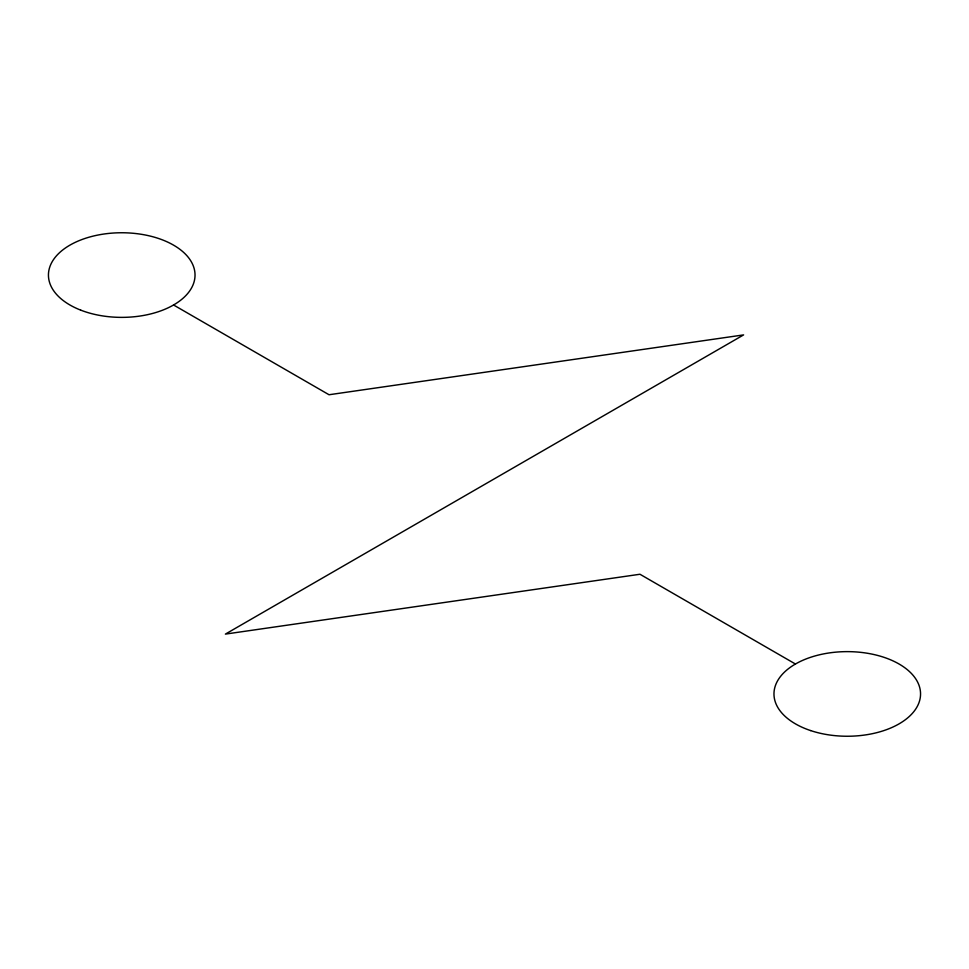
<?xml version="1.0" encoding="UTF-8"?>
<svg xmlns="http://www.w3.org/2000/svg" width="969" height="969" viewBox="0 0 969 969"><rect width="100%" height="100%" fill="white"/><g stroke="black" fill="none" stroke-linecap="round" stroke-linejoin="round"><path stroke-width="1.45" d="M173.56 304.981L329.036 394.746L743.611 334.899L225.389 634.101L639.964 574.254L795.44 664.019M80.657 310.104A73.293 42.309 0 0 0 194.842 278.079A73.293 42.309 0 0 0 89.717 237.005A73.293 42.309 0 0 0 80.657 310.104M810.617 730.578A73.293 42.309 0 0 0 920.55 693.937A73.293 42.309 0 0 0 810.617 657.297A73.293 42.309 0 0 0 810.617 730.578"/></g></svg>
